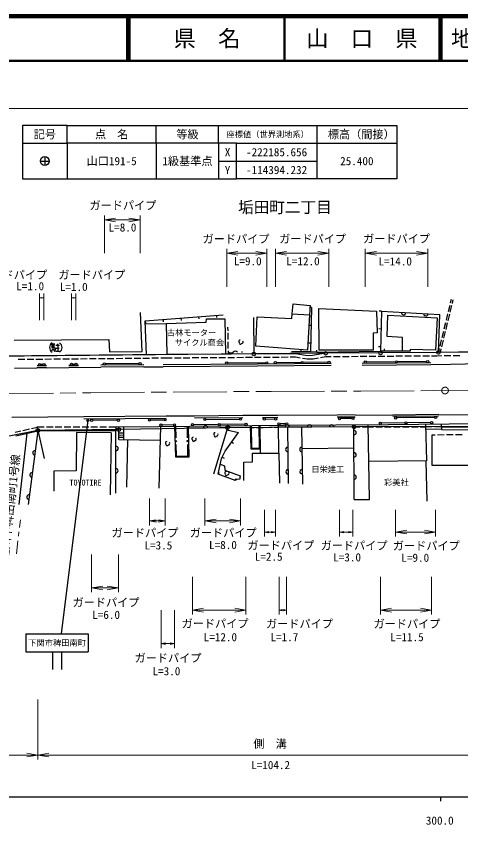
# Model space of a CAD drawing. Units: millimetres at full size, sheet at 1:1000; details may follow other scales. Extents: x 40000 to 680000, y 20000 to 380000.
# Drawn here: x 272816 to 372572, y 198715 to 380000 of the extents above; entities that cross this region are included whole.
import ezdxf
from ezdxf.enums import TextEntityAlignment as Align

# ---------------------------------------------------------------- set-up
doc = ezdxf.new("R2010")
doc.units = ezdxf.units.MM
doc.header["$LTSCALE"] = 1000
doc.linetypes.add('CHAIN', pattern=[18.5, 12, -1.5, 3.5, -1.5])
for name, color, linetype, lineweight in [('M-BGD', 7, 'Continuous', 25), ('M-BMK', 2, 'CHAIN', 13), ('M-BMK-HTXT', 7, 'Continuous', 13), ('M-BMK-ROW', 30, 'Continuous', 25), ('M-BMK-SRVR', 3, 'Continuous', 25), ('M-STR-HTXT', 7, 'Continuous', 13), ('M-STR-STRC', 7, 'Continuous', 25), ('M-TTL', 2, 'Continuous', 140), ('M-TTL-BAND', 7, 'Continuous', 25), ('M-TTL-LINE', 7, 'Continuous', 50)]:
    doc.layers.add(name, color=color, linetype=linetype, lineweight=lineweight)
doc.layers.add('M-TTL-TXT', color=7, linetype='Continuous')
doc.styles.add('ＭＳ ゴシック', font='')
doc.styles.get('ＭＳ ゴシック').set_extended_font_data('MS Gothic')

# ---------------------------------------------------------------- blocks, each defined once
blk = doc.blocks.new('open_arrow')
at = {"color": 0, "linetype": 'Continuous', "lineweight": -2}
blk.add_lwpolyline([(7.5, 1.25), (0, 0), (7.5, -1.25)], dxfattribs=at)

msp = doc.modelspace()

# ---------------------------------------------------------------- linework, layer by layer
at = {"layer": 'M-BGD'}
for p, q in [((334761, 313271), (334938, 315534)), ((334938, 315534), (338798, 315111)), ((370279, 315715), (370478, 316533)), ((370668, 315621), (370867, 316439)), ((339091, 314656), (338592, 314670)), ((338798, 315111), (338628, 313031)), ((340721, 314433), (353665, 313886)), ((340797, 305104), (340721, 314433)), ((353665, 313886), (353790, 308974)), ((354751, 313862), (354251, 313873)), ((354751, 313862), (354553, 304882)), ((354751, 313862), (367836, 313108)), ((369807, 313772), (370161, 315230)), ((370195, 313678), (370550, 315135)), ((301072, 304806), (300701, 313556)), ((301793, 311676), (319220, 313038)), ((305781, 311988), (305820, 311489)), ((309769, 312300), (309808, 311801)), ((313757, 312611), (313796, 312113)), ((315473, 311389), (315478, 312121)), ((315478, 312121), (319619, 312138)), ((317745, 312923), (317784, 312424)), ((319619, 312138), (319777, 304224)), ((326051, 312481), (326125, 304270)), ((326615, 306044), (326904, 312634)), ((326904, 312634), (334649, 312223)), ((334649, 312223), (334761, 313271)), ((334761, 313271), (338628, 313031)), ((338628, 313031), (338194, 305145)), ((356080, 308153), (356173, 312970)), ((356173, 312970), (367239, 312400)), ((367239, 312400), (366896, 305140)), ((367526, 304618), (367836, 313108)), ((369334, 311829), (369688, 313286)), ((369723, 311734), (370077, 313192)), ((302050, 304084), (301793, 311676)), ((301793, 311676), (301832, 311178)), ((301814, 311052), (306450, 311132)), ((306450, 311132), (315473, 311389)), ((306450, 311132), (306629, 304129)), ((320254, 310246), (320266, 309487)), ((338978, 310657), (338478, 310671)), ((368861, 309885), (369216, 311343)), ((369250, 309791), (369604, 311248)), ((320274, 308987), (320298, 307487)), ((352894, 308932), (352887, 305099)), ((353790, 308974), (352894, 308932)), ((354663, 309863), (354163, 309874)), ((368389, 307942), (368743, 309400)), ((368777, 307847), (369132, 309305)), ((272378, 307374), (293590, 307493)), ((280903, 305579), (280903, 306517)), ((280903, 306517), (281489, 306517)), ((281201, 306517), (281201, 305579)), ((282022, 306581), (282197, 306287)), ((293590, 307493), (293733, 304751)), ((320307, 306987), (320331, 305487)), ((338865, 306659), (338365, 306673)), ((359483, 307971), (356080, 308153)), ((359469, 304920), (359483, 307971)), ((367916, 305999), (368270, 307456)), ((368305, 305904), (368659, 307362)), ((280906, 305343), (280789, 305052)), ((280903, 306226), (281434, 306226)), ((280903, 305931), (281430, 305931)), ((281611, 305579), (280903, 305579)), ((281023, 305344), (281084, 305052)), ((281199, 305343), (281258, 305054)), ((281317, 305343), (281434, 305108)), ((281320, 304877), (281430, 304816)), ((281430, 304816), (281553, 304984)), ((281553, 304984), (281611, 305275)), ((281611, 305275), (281611, 305579)), ((281728, 304874), (282543, 304874)), ((281731, 306226), (282552, 306226)), ((281731, 306226), (282546, 306226)), ((281789, 305579), (282488, 305579)), ((282135, 306226), (282135, 304874)), ((293733, 304751), (301072, 304806)), ((320339, 304987), (320351, 304228)), ((338194, 305145), (326615, 306044)), ((336751, 304739), (336755, 305239)), ((340237, 304649), (338810, 304719)), ((340237, 304649), (340261, 305149)), ((340237, 304649), (354553, 304882)), ((352887, 305099), (340797, 305104)), ((367206, 304614), (342234, 304421)), ((354574, 305864), (354074, 305875)), ((359469, 304920), (354553, 304882)), ((355469, 304889), (355465, 305389)), ((359469, 304920), (359465, 305420)), ((361188, 304869), (359469, 304920)), ((361232, 305309), (361188, 304869)), ((366896, 305140), (361232, 305309)), ((398047, 304963), (367206, 304614)), ((367599, 304695), (367798, 305513)), ((367988, 304601), (368186, 305418)), ((306629, 304129), (267389, 303742)), ((274764, 303015), (273264, 303000)), ((276764, 303034), (275264, 303020)), ((278764, 303054), (277264, 303039)), ((280764, 303074), (279264, 303059)), ((282763, 303093), (281264, 303079)), ((284763, 303113), (283263, 303098)), ((286763, 303133), (285263, 303118)), ((288763, 303153), (287263, 303138)), ((290763, 303172), (289263, 303158)), ((292763, 303192), (291263, 303177)), ((294763, 303212), (293263, 303197)), ((296763, 303231), (295263, 303217)), ((298763, 303251), (297263, 303236)), ((300763, 303271), (299263, 303256)), ((302763, 303290), (301263, 303276)), ((304762, 303310), (303262, 303295)), ((306636, 303329), (305262, 303315)), ((335533, 304338), (306629, 304129)), ((307801, 303337), (306636, 303329)), ((309801, 303352), (308301, 303341)), ((311801, 303366), (310301, 303355)), ((313801, 303381), (312301, 303370)), ((315801, 303395), (314301, 303384)), ((317801, 303409), (316301, 303399)), ((319801, 303424), (318301, 303413)), ((321801, 303438), (320301, 303428)), ((323801, 303453), (322301, 303442)), ((325801, 303467), (324301, 303457)), ((327801, 303482), (326301, 303471)), ((329800, 303496), (328301, 303485)), ((331800, 303511), (330300, 303500)), ((333800, 303525), (332300, 303514)), ((335465, 303537), (334300, 303529)), ((336530, 303348), (335465, 303537)), ((338149, 303871), (335533, 304338)), ((338086, 303070), (337022, 303260)), ((339407, 303096), (338086, 303070)), ((339327, 303895), (338149, 303871)), ((342234, 304421), (339327, 303895)), ((340612, 303314), (339407, 303096)), ((342309, 303622), (341104, 303403)), ((343511, 303631), (342309, 303622)), ((345511, 303647), (344011, 303635)), ((347511, 303662), (346011, 303650)), ((349511, 303677), (348011, 303666)), ((351511, 303693), (350011, 303681)), ((353511, 303708), (352011, 303697)), ((355511, 303724), (354011, 303712)), ((357510, 303739), (356011, 303728)), ((359510, 303755), (358010, 303743)), ((361510, 303770), (360010, 303759)), ((363510, 303786), (362010, 303774)), ((365510, 303801), (364010, 303790)), ((367212, 303814), (366010, 303805)), ((368322, 303827), (367212, 303814)), ((370322, 303849), (368822, 303833)), ((372322, 303872), (370822, 303855)), ((279619, 301594), (277491, 301620)), ((286817, 301700), (284641, 301672)), ((301423, 301819), (291822, 301736)), ((326989, 301980), (305770, 301849)), ((343484, 302106), (326989, 301980)), ((365823, 302258), (350437, 302146)), ((348841, 290111), (344862, 290075)), ((367539, 290328), (357323, 290237)), ((306499, 289810), (287990, 289656)), ((304720, 288031), (332768, 288287)), ((323646, 289957), (312807, 289860)), ((331482, 290001), (328054, 289968)), ((331759, 282044), (331647, 288276)), ((332768, 288287), (356277, 288480)), ((348627, 271646), (348602, 288417)), ((352088, 271620), (351797, 288443)), ((356277, 288480), (381865, 288754)), ((364627, 288570), (364887, 280318)), ((368134, 288607), (368239, 287329)), ((272627, 286736), (273843, 287012)), ((272717, 285937), (277675, 287060)), ((273477, 270543), (275320, 286526)), ((274331, 287122), (275794, 287454)), ((277675, 287060), (275493, 270558)), ((276282, 287564), (277498, 287840)), ((277476, 287936), (279093, 287934)), ((277476, 287136), (295209, 287116)), ((277498, 287840), (279086, 280828)), ((279593, 287934), (281093, 287932)), ((281593, 287931), (283093, 287930)), ((283593, 287929), (285093, 287927)), ((285593, 287927), (287093, 287925)), ((286346, 286645), (286288, 278053)), ((294128, 286618), (286346, 286645)), ((287593, 287925), (289093, 287923)), ((289593, 287922), (291093, 287920)), ((291593, 287920), (293093, 287918)), ((293593, 287918), (295210, 287916)), ((294128, 286618), (293898, 272701)), ((295193, 273094), (295209, 287116)), ((295210, 287916), (295209, 287116)), ((295210, 287916), (304720, 288031)), ((295811, 285108), (295867, 287924)), ((295841, 286608), (296912, 286586)), ((296900, 287936), (296924, 285086)), ((304889, 274194), (305233, 288035)), ((308330, 288064), (308567, 281208)), ((308545, 288066), (308616, 285462)), ((311285, 285491), (311250, 288090)), ((311598, 281213), (311470, 288092)), ((325300, 287769), (311479, 287638)), ((320199, 287720), (317095, 277328)), ((320072, 287295), (322676, 286668)), ((325286, 288218), (325445, 283012)), ((325300, 287769), (326227, 287781)), ((325518, 288221), (325602, 283192)), ((326727, 287788), (328227, 287809)), ((327376, 283206), (327297, 288237)), ((327612, 282019), (327525, 288239)), ((328727, 287815), (330227, 287836)), ((330727, 287843), (331654, 287855)), ((348603, 287926), (331654, 287855)), ((333695, 287864), (333836, 275250)), ((336853, 287877), (337023, 275111)), ((348603, 287926), (349955, 287923)), ((350455, 287922), (351807, 287919)), ((351807, 287919), (352977, 287918)), ((353477, 287918), (354977, 287917)), ((355477, 287917), (356977, 287917)), ((357477, 287916), (358977, 287916)), ((359477, 287916), (360977, 287915)), ((361477, 287915), (362977, 287914)), ((363477, 287914), (364648, 287914)), ((366170, 287913), (364648, 287914)), ((368239, 287329), (364664, 287394)), ((368191, 287912), (366670, 287913)), ((368191, 287912), (381165, 287886)), ((368239, 287329), (381200, 287233)), ((295811, 285108), (305155, 284921)), ((295821, 285608), (296920, 285586)), ((295831, 286108), (296916, 286086)), ((297800, 285068), (297535, 274376)), ((366848, 286102), (366038, 286097)), ((366038, 286097), (366040, 279380)), ((368848, 286115), (367348, 286105)), ((370848, 286128), (369348, 286118)), ((372848, 286140), (371348, 286131)), ((308658, 283963), (308730, 281359)), ((311339, 281391), (311305, 283991)), ((321166, 284534), (321574, 284245)), ((325445, 283012), (327598, 283039)), ((325602, 283192), (327376, 283206)), ((336917, 283094), (348610, 283238)), ((308567, 281208), (311598, 281213)), ((308730, 281359), (311339, 281391)), ((319028, 281164), (319471, 280933)), ((325808, 282008), (331759, 282044)), ((325858, 280077), (325808, 282008)), ((331759, 282044), (331880, 275286)), ((318600, 279536), (319546, 279165)), ((323889, 275925), (323905, 280032)), ((323905, 280032), (325858, 280077)), ((364887, 280318), (351940, 280199)), ((364725, 280316), (364929, 271247)), ((366040, 279380), (378243, 279311)), ((281298, 278036), (281273, 273494)), ((286288, 278053), (281298, 278036)), ((318178, 277293), (318350, 277763)), ((319546, 279165), (319616, 278206)), ((319616, 278206), (323076, 276916)), ((321934, 275917), (322106, 276387)), ((322345, 276123), (321934, 275917)), ((322964, 276197), (322345, 276123)), ((323018, 276314), (322964, 276197)), ((323076, 276916), (323005, 276610)), ((323005, 276610), (323018, 276314)), ((348627, 271646), (352088, 271620))]:
    msp.add_line(p, q, dxfattribs=at)
for points in [[(339091, 314656), (338810, 304719), (334553, 304760)], [(321934, 275917), (318151, 277303), (318865, 280850), (319715, 282484), (322676, 286668)]]:
    msp.add_lwpolyline(points, dxfattribs=at)
for centre, radius in [((323493, 304718), 50), ((308637, 284713), 150), ((311295, 284741), 150)]:
    msp.add_circle(centre, radius, dxfattribs=at)
for centre, radius, start, end in [((359743, 313574), 500, 176.70114, 356.70114), ((364734, 313286), 500, 176.70114, 356.70114), ((281563, 305725), 1264, 123.85503, 236.14497), ((281835, 305725), 1264, 303.85503, 56.14497), ((323066, 307098), 299, 91.74636, 235.5798), ((323139, 306738), 267, 154.82658, 341.7694), ((323439, 306950), 299, 261.01619, 44.84963), ((320989, 305222), 725, 226.8946, 314.10024), ((321998, 304180), 725, 46.8946, 134.10024), ((333603, 287863), 500, 0.23894, 180.23894), ((338603, 287884), 500, 0.23894, 180.23894), ((343603, 287905), 500, 0.23894, 180.23894), ((315300, 287674), 500, 0.54192, 180.54192), ((317448, 286327), 299, 91.74636, 235.5798), ((320300, 287721), 500, 0.54192, 180.54192), ((348605, 286646), 500, 270.0846, 90.0846), ((306598, 284345), 299, 91.74636, 235.5798), ((312537, 285301), 299, 91.74636, 235.5798), ((312610, 284941), 267, 154.82658, 341.7694), ((312910, 285153), 299, 261.01619, 44.84963), ((317521, 285966), 267, 154.82658, 341.7694), ((317821, 286178), 299, 261.01619, 44.84963), ((295205, 283094), 500, 269.93385, 89.93385), ((306670, 283984), 267, 154.82658, 341.7694), ((306971, 284197), 299, 261.01619, 44.84963), ((333751, 282864), 500, 90.63842, 270.63842), ((336920, 282877), 500, 90.75943, 270.75943), ((277019, 282103), 500, 82.46734, 262.46734), ((348612, 281646), 500, 270.0846, 90.0846), ((276364, 277146), 500, 82.46734, 262.46734), ((295199, 278094), 500, 269.93385, 89.93385), ((319909, 277633), 299, 91.74636, 235.5798), ((319982, 277273), 267, 154.82658, 341.7694), ((320282, 277485), 299, 261.01619, 44.84963), ((333807, 277864), 500, 90.63842, 270.63842), ((336986, 277878), 500, 90.75943, 270.75943), ((348619, 276646), 500, 270.0846, 90.0846), ((275708, 272189), 500, 82.46734, 262.46734)]:
    msp.add_arc(centre, radius, start, end, dxfattribs=at)
at = {"layer": 'M-BMK'}
for p, q in [((250703, 295182), (289571, 295588)), ((289571, 295588), (329999, 295893)), ((329999, 295893), (350118, 295952)), ((350118, 295952), (366384, 296059)), ((366384, 296059), (402325, 296317))]:
    msp.add_line(p, q, dxfattribs=at)
msp.add_circle((369035, 296078), 750, dxfattribs=at)
at = {"layer": 'M-BMK-HTXT'}
for p, q in [((273754, 267122), (273555, 265394)), ((273440, 264401), (273326, 263407)), ((273211, 262414), (272867, 259433))]:
    msp.add_line(p, q, dxfattribs=at)
at = {"layer": 'M-BMK-ROW'}
for points in [[(428579, 305155), (403449, 304935), (367526, 304618), (354545, 304516), (342234, 304421), (326125, 304270), (267241, 303742), (262909, 303732), (234549, 304802), (225491, 304847), (202034, 304638), (190310, 304539), (162509, 304619), (153665, 304912), (119319, 306194), (113357, 306444), (75303, 307839), (69479, 308059)], [(465295, 280563), (443194, 280631), (442545, 281759), (438086, 285777), (424020, 289090), (404884, 288881), (384349, 288587), (383196, 287994), (348603, 287926), (320199, 287720), (295855, 287324), (277658, 287136), (271616, 285935), (206675, 285637), (184375, 285440)]]:
    msp.add_lwpolyline(points, dxfattribs=at)
at = {"layer": 'M-BMK-SRVR'}
for p, q in [((274244, 355512), (274244, 351512)), ((284244, 355512), (274244, 355512)), ((284244, 355512), (304244, 355512)), ((284244, 351512), (284244, 355512)), ((304244, 355512), (318244, 355512)), ((304244, 351512), (304244, 355512)), ((318244, 355512), (340244, 355512)), ((318244, 351512), (318244, 355512)), ((340244, 355512), (340244, 351512)), ((340244, 355512), (358244, 355512)), ((358244, 355512), (358244, 351512)), ((274244, 351512), (284244, 351512)), ((274244, 351512), (274244, 343512)), ((284244, 351512), (284244, 343512)), ((304244, 351512), (284244, 351512)), ((304244, 351512), (304244, 343512)), ((318244, 351512), (304244, 351512)), ((318244, 351512), (318244, 347512)), ((322244, 351512), (318244, 351512)), ((322244, 347512), (322244, 351512)), ((322244, 351512), (340244, 351512)), ((340244, 351512), (340244, 347512)), ((340244, 351512), (358244, 351512)), ((358244, 351512), (358244, 343512)), ((279244, 348512), (279244, 346512)), ((278244, 347512), (280244, 347512)), ((318244, 347512), (318244, 343512)), ((318244, 347512), (322244, 347512)), ((322244, 347512), (340244, 347512)), ((322244, 343512), (322244, 347512)), ((340244, 347512), (340244, 343512)), ((274244, 343512), (284244, 343512)), ((284244, 343512), (304244, 343512)), ((304244, 343512), (318244, 343512)), ((318244, 343512), (322244, 343512)), ((340244, 343512), (322244, 343512)), ((358244, 343512), (340244, 343512))]:
    msp.add_line(p, q, dxfattribs=at)
msp.add_circle((279244, 347512), 1000, dxfattribs=at)
at = {"layer": 'M-STR-HTXT'}
for p, q in [((69479, 359294), (445578, 359294)), ((292619, 326837), (292619, 335337)), ((292619, 334337), (300619, 334337)), ((300619, 326837), (300619, 335337)), ((320044, 319337), (320044, 327837)), ((320044, 326837), (329044, 326837)), ((329044, 319337), (329044, 327837)), ((330982, 319337), (330982, 327837)), ((330982, 326837), (342982, 326837)), ((342982, 319337), (342982, 327837)), ((351134, 319337), (351134, 327837)), ((351134, 326837), (365134, 326837)), ((365134, 319337), (365134, 327837)), ((278055, 311837), (278055, 317842)), ((279055, 311837), (279055, 317842)), ((285237, 311837), (285237, 317837)), ((286237, 311837), (286237, 317837)), ((278055, 316842), (279055, 316842)), ((285237, 316837), (286237, 316837)), ((302734, 271837), (302734, 265837)), ((306234, 271837), (306234, 265837)), ((315149, 271837), (315149, 265837)), ((323148, 271837), (323148, 265837)), ((328507, 269337), (328507, 263337)), ((331007, 269337), (331007, 263337)), ((345354, 269337), (345354, 263337)), ((348354, 269337), (348354, 263337)), ((357925, 269337), (357925, 263337)), ((366925, 269337), (366925, 263337)), ((302734, 266837), (306234, 266837)), ((315149, 266837), (323148, 266837)), ((328507, 264337), (331007, 264337)), ((345354, 264337), (348354, 264337)), ((357925, 264337), (366925, 264337)), ((289747, 259337), (289747, 250837)), ((295747, 259337), (295747, 250837)), ((312368, 254337), (312368, 245837)), ((324367, 254337), (324367, 245837)), ((331794, 254337), (331794, 245837)), ((333494, 254337), (333494, 245837)), ((354526, 254337), (354526, 245837)), ((366025, 254337), (366025, 245837)), ((289747, 251837), (295747, 251837)), ((305328, 246837), (305328, 238337)), ((308328, 246837), (308328, 238337)), ((312368, 246837), (324367, 246837)), ((331794, 246837), (333494, 246837)), ((354526, 246837), (366025, 246837)), ((305328, 239337), (308328, 239337)), ((277675, 226837), (277675, 213337)), ((277675, 226837), (277675, 213337)), ((68743, 214337), (277675, 214337)), ((277675, 214337), (381898, 214337))]:
    msp.add_line(p, q, dxfattribs=at)
at = {"layer": 'M-STR-STRC'}
for p, q in [((272432, 301113), (277486, 301170)), ((279614, 301144), (277486, 301170)), ((278805, 301904), (278305, 301910)), ((279614, 301144), (284646, 301222)), ((286823, 301250), (284646, 301222)), ((285487, 301983), (285987, 301989)), ((286823, 301250), (291826, 301286)), ((301427, 301369), (291826, 301286)), ((300369, 302110), (292869, 302045)), ((301427, 301369), (305773, 301399)), ((326991, 301530), (305773, 301399)), ((328794, 302293), (320294, 302228)), ((343488, 301656), (326991, 301530)), ((336732, 302354), (331232, 302312)), ((342732, 302400), (337232, 302358)), ((365826, 301808), (350440, 301696)), ((357884, 302500), (351384, 302453)), ((364884, 302551), (358384, 302504)), ((370260, 301934), (365826, 301808)), ((384579, 302221), (370260, 301934)), ((287985, 290206), (271868, 290064)), ((306494, 290360), (287985, 290206)), ((312802, 290360), (306494, 290360)), ((323641, 290457), (312802, 290360)), ((328050, 290468), (323641, 290457)), ((331477, 290501), (328050, 290468)), ((344857, 290575), (331477, 290501)), ((348837, 290611), (344857, 290575)), ((348837, 290611), (357320, 290587)), ((367535, 290678), (357320, 290587)), ((367535, 290678), (393106, 290626)), ((288893, 289367), (282880, 241615)), ((295497, 289418), (289997, 289373)), ((302984, 289481), (305984, 289505)), ((308078, 288361), (305578, 288338)), ((318117, 288453), (312617, 288403)), ((315399, 289583), (322898, 289650)), ((324117, 288508), (318617, 288458)), ((328757, 289675), (330757, 289694)), ((333244, 288591), (332044, 288580)), ((348104, 289804), (345604, 289782)), ((360025, 288820), (354776, 288764)), ((366675, 290020), (358175, 289945)), ((365775, 288882), (360525, 288826)), ((275000, 241500), (289000, 241500)), ((275000, 241500), (275000, 237500)), ((289000, 241500), (289000, 237500)), ((275000, 237500), (289000, 237500)), ((281000, 237500), (281000, 233500)), ((283000, 237500), (283000, 233500))]:
    msp.add_line(p, q, dxfattribs=at)
for centre in [(358134, 302502), (365134, 302553), (278055, 301913), (279055, 301901), (285237, 301980), (286237, 301992), (292619, 302043), (300619, 302112), (320044, 302226), (329044, 302295), (330982, 302310), (336982, 302356), (342982, 302402), (351134, 302451), (357925, 289943), (366925, 290022), (288893, 289367), (289747, 289371), (295747, 289420), (302734, 289478), (305328, 288336), (306234, 289508), (308328, 288364), (312368, 288400), (315149, 289581), (318367, 288455), (323148, 289653), (324367, 288510), (328507, 289673), (331007, 289696), (331794, 288578), (333494, 288593), (345354, 289780), (348354, 289806), (354526, 288761), (360275, 288823), (366025, 288885)]:
    msp.add_circle(centre, 250, dxfattribs=at)
at = {"layer": 'M-TTL'}
msp.add_line((680000, 380000), (40000, 380000), dxfattribs=at)
at = {"layer": 'M-TTL-BAND'}
for p, q in [((40000, 205000), (579000, 205000)), ((368000, 205000), (368000, 204000))]:
    msp.add_line(p, q, dxfattribs=at)
at = {"layer": 'M-TTL-BAND', "color": 30}
for centre in [(326125, 304270), (342234, 304421), (354545, 304516), (367526, 304618), (348603, 287926), (277658, 287136), (295855, 287324), (320199, 287720)]:
    msp.add_circle(centre, 400, dxfattribs=at)
at = {"layer": 'M-TTL-LINE'}
for p, q in [((297750, 380000), (297750, 370000)), ((298250, 380000), (298250, 370000)), ((333000, 380000), (333000, 370000)), ((367750, 380000), (367750, 370000)), ((368250, 380000), (368250, 370000)), ((40000, 370000), (680000, 370000))]:
    msp.add_line(p, q, dxfattribs=at)

# ---------------------------------------------------------------- block references
at = {"layer": 'M-STR-HTXT'}
for p, xscale, yscale in [((292619, 334337), 333, 333), ((320044, 326837), 333, 333), ((330982, 326837), 333, 333), ((351134, 326837), 333, 333), ((278055, 316842), 66.7, 66.7), ((285237, 316837), 66.7, 66.7), ((302734, 266837), 200, 200), ((315149, 266837), 333, 333), ((357925, 264337), 333, 333), ((328507, 264337), 133, 133), ((345354, 264337), 133, 133), ((289747, 251837), 333, 333), ((312368, 246837), 333, 333), ((331794, 246837), 93.3, 93.3), ((354526, 246837), 333, 333), ((305328, 239337), 133, 133), ((277675, 214337), 333, 333)]:
    msp.add_blockref('open_arrow', p, dxfattribs=dict(at, xscale=xscale, yscale=yscale))
at = {"layer": 'M-STR-HTXT', "rotation": 180}
for p, xscale, yscale in [((300619, 334337), 333, 333), ((329044, 326837), 333, 333), ((342982, 326837), 333, 333), ((365134, 326837), 333, 333), ((279055, 316842), 66.7, 66.7), ((286237, 316837), 66.7, 66.7), ((306234, 266837), 200, 200), ((323148, 266837), 333, 333), ((366925, 264337), 333, 333), ((331007, 264337), 133, 133), ((348354, 264337), 133, 133), ((295747, 251837), 333, 333), ((324367, 246837), 333, 333), ((333494, 246837), 93.3, 93.3), ((366025, 246837), 333, 333), ((308328, 239337), 133, 133), ((277675, 214337), 333, 333)]:
    msp.add_blockref('open_arrow', p, dxfattribs=dict(at, xscale=xscale, yscale=yscale))

# ---------------------------------------------------------------- texts
at = {"layer": 'M-BGD', "style": 'ＭＳ ゴシック'}
for s, p in [('古林モーター', (312163, 309044)), ('サイクル商会', (313942, 306830)), ('日栄建工', (342730, 278417)), ('TOYOTIRE', (288379, 275431)), ('彩美社', (358122, 275478))]:
    msp.add_text(s, height=1320, dxfattribs=at).set_placement(p, align=Align.MIDDLE_CENTER)
at = {"layer": 'M-BMK-HTXT', "style": 'ＭＳ ゴシック'}
msp.add_text('垢田町二丁目', height=2566, dxfattribs=at).set_placement((333108, 337167), align=Align.MIDDLE_CENTER)
msp.add_text('市道川中稗田南町1号線', height=1833, rotation=83.423, dxfattribs=at).set_placement((269778, 255678), align=Align.MIDDLE_LEFT)
at = {"layer": 'M-BMK-SRVR', "style": 'ＭＳ ゴシック'}
for s, height, p in [('記号', 1833, (279244, 353512)), ('点\u3000名', 1833, (294244, 353512)), ('等級', 1833, (311244, 353512)), ('座標値（世界測地系）', 1320, (329244, 353512)), ('標高（間接）', 1833, (350244, 353512)), ('X', 1833, (320244, 349512)), ('-222185.656', 1833, (331244, 349512)), ('山口191-5', 1833, (294244, 347512)), ('1級基準点', 1833, (311244, 347512)), ('25.400', 1833, (349244, 347512)), ('Y', 1833, (320244, 345512)), ('-114394.232', 1833, (331244, 345512))]:
    msp.add_text(s, height=height, dxfattribs=at).set_placement(p, align=Align.MIDDLE_CENTER)
at = {"layer": 'M-STR-HTXT', "style": 'ＭＳ ゴシック'}
for s, p in [('ガードパイプ', (296767, 337569)), ('ガードパイプ', (322143, 330053)), ('ガードパイプ', (339318, 330065)), ('ガードパイプ', (358139, 330102)), ('ガードパイプ', (272269, 322001)), ('ガードパイプ', (289772, 321999)), ('ガードパイプ', (301727, 264171)), ('ガードパイプ', (319254, 264173)), ('ガードパイプ', (332199, 261355)), ('ガードパイプ', (348622, 261311)), ('ガードパイプ', (364822, 261259)), ('ガードパイプ', (292974, 248572)), ('ガードパイプ', (317435, 243818)), ('ガードパイプ', (336368, 243763)), ('ガードパイプ', (360480, 243757)), ('ガードパイプ', (306883, 236100)), ('側\u3000溝', (329777, 216882))]:
    msp.add_text(s, height=1833, dxfattribs=at).set_placement(p, align=Align.MIDDLE_CENTER)
for s, p in [('L=8.0', (296672, 331170)), ('L=9.0', (324763, 323602)), ('L=12.0', (337160, 323593)), ('L=14.0', (357853, 323563)), ('L=1.0', (275968, 318008)), ('L=1.0', (285737, 317837)), ('L=3.5', (304721, 259900)), ('L=8.0', (319207, 259988)), ('L=2.5', (329469, 257370)), ('L=3.0', (347059, 257220)), ('L=9.0', (362344, 257135)), ('L=6.0', (293000, 244337)), ('L=12.0', (318624, 239327)), ('L=1.7', (333000, 239337)), ('L=11.5', (360500, 239337)), ('L=3.0', (306531, 231697)), ('L=104.2', (329898, 210657))]:
    msp.add_text(s, height=1833, dxfattribs=at).set_placement(p, align=Align.BOTTOM_CENTER)
at = {"layer": 'M-STR-STRC', "style": 'ＭＳ ゴシック'}
msp.add_text('下関市稗田南町', height=1320, dxfattribs=at).set_placement((282000, 239500), align=Align.MIDDLE_CENTER)
at = {"layer": 'M-TTL-BAND', "style": 'ＭＳ ゴシック'}
msp.add_text('300.0', height=1833, dxfattribs=at).set_placement((367844, 198195), align=Align.BOTTOM_CENTER)
at = {"layer": 'M-TTL-TXT', "style": 'ＭＳ ゴシック'}
for s, p in [('県\u3000名', (315625, 375000)), ('山\u3000口\u3000県', (350375, 375000))]:
    msp.add_text(s, height=3666, dxfattribs=at).set_placement(p, align=Align.MIDDLE_CENTER)
msp.add_text('地 名', height=3666, dxfattribs=at).set_placement((370380, 375000), align=Align.MIDDLE_LEFT)

doc.saveas('drawing.dxf')
